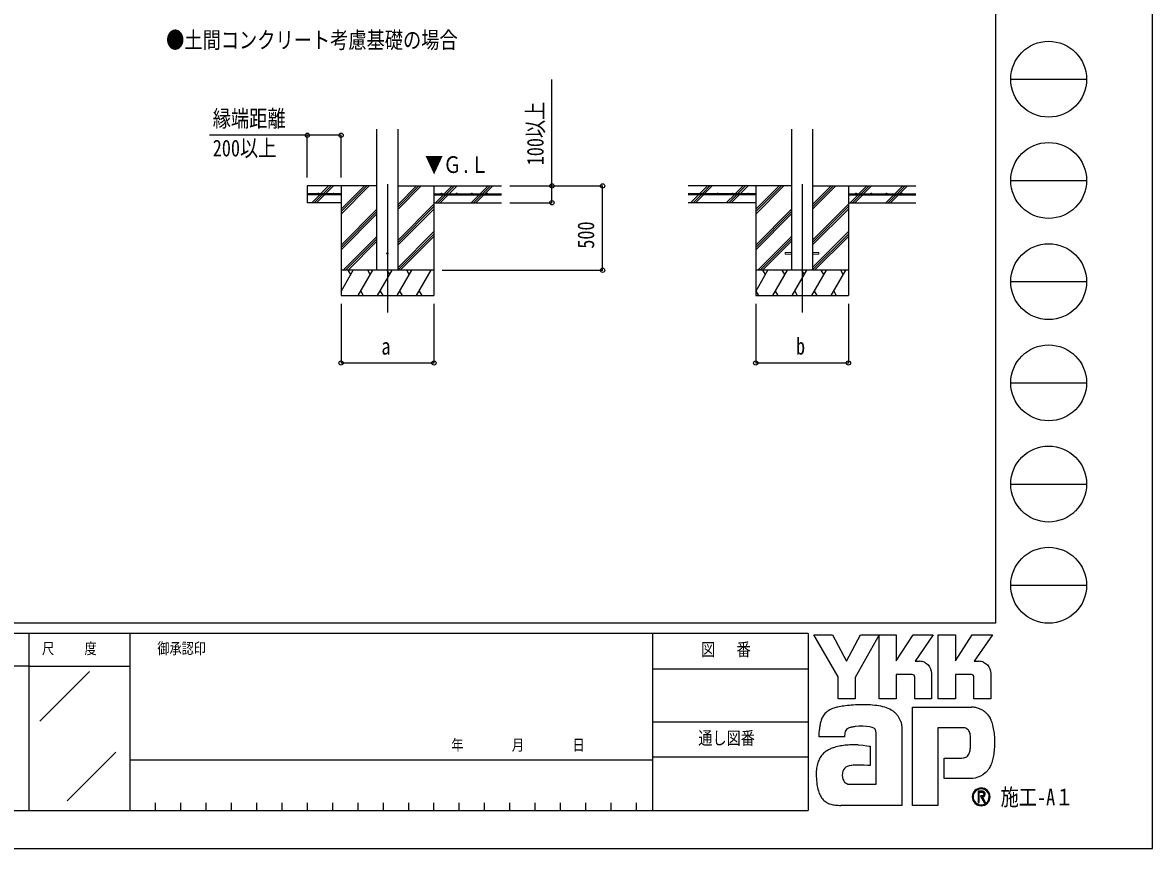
# Model space of a CAD drawing. Units: millimetres, scale not verified. Extents: x -12615 to 12615, y -8910 to 8910.
# Drawn here: x 5919 to 12615, y -8910 to -4014 of the extents above; entities that cross this region are included whole.
import ezdxf
from ezdxf.enums import TextEntityAlignment as Align

# ---------------------------------------------------------------- set-up
doc = ezdxf.new("R2010")
doc.units = ezdxf.units.MM
doc.header["$LTSCALE"] = 40
for name, color, linetype in [('0-2_USER1', 3, 'Continuous'), ('0-3_YKK_12', 2, 'Continuous'), ('0-5_YKK_A1', 4, 'Continuous'), ('0-6_YKK_D', 6, 'Continuous'), ('0-7_YKK_ZWAK', 7, 'Continuous')]:
    doc.layers.add(name, color=color, linetype=linetype)
doc.layers.add('0-4_YKK_13', color=4, linetype='Continuous', lineweight=18)
doc.styles.add('ＭＳ ゴシック', font='')
doc.styles.get('ＭＳ ゴシック').set_extended_font_data('MS Gothic')

msp = doc.modelspace()

# ---------------------------------------------------------------- linework, layer by layer
at = {"layer": '0-3_YKK_12'}
for p, q in [((8081.3, -4972.97), (8081.3, -5732.18)), ((10538.69, -4972.97), (10538.69, -5732.18))]:
    msp.add_line(p, q, dxfattribs=at)
at = {"layer": '0-4_YKK_13'}
for p, q in [((10438.69, -5377.68), (10438.69, -5386.68)), ((10438.69, -5377.68), (10476.19, -5377.68)), ((10438.69, -5386.68), (10476.19, -5386.68)), ((10601.19, -5377.68), (10638.69, -5377.68)), ((10601.19, -5386.68), (10638.69, -5386.68)), ((10638.69, -5377.68), (10638.69, -5386.68))]:
    msp.add_line(p, q, dxfattribs=at)
msp.add_circle((8081.3, -5382.18), 5, dxfattribs=at)
at = {"layer": '0-5_YKK_A1'}
for p, q in [((8018.8, -5482.18), (8018.8, -4646.83)), ((8143.8, -5482.18), (8143.8, -4646.83)), ((10476.19, -4645.83), (10476.19, -5482.18)), ((10601.19, -4645.83), (10601.19, -5482.18)), ((7685.27, -5029.68), (7732.77, -4982.18)), ((7699.41, -5029.68), (7746.91, -4982.18)), ((7713.55, -5029.68), (7761.05, -4982.18)), ((7806.3, -4982.18), (7806.3, -5632.18)), ((7806.3, -5149.06), (7973.19, -4982.18)), ((7806.3, -5134.92), (7959.04, -4982.18)), ((7806.3, -5120.78), (7944.9, -4982.18)), ((8143.8, -5119.93), (8281.55, -4982.18)), ((8143.8, -5105.79), (8267.41, -4982.18)), ((8143.8, -5091.65), (8253.27, -4982.18)), ((8143.8, -4982.18), (8756.3, -4982.18)), ((8356.3, -4982.18), (8356.3, -5632.18)), ((8417.9, -5029.68), (8465.4, -4982.18)), ((8432.04, -5029.68), (8479.54, -4982.18)), ((8446.18, -5029.68), (8493.69, -4982.18)), ((8630.03, -5029.68), (8677.53, -4982.18)), ((8644.17, -5029.68), (8691.68, -4982.18)), ((8658.32, -5029.68), (8705.82, -4982.18)), ((10476.19, -4982.18), (9863.69, -4982.18)), ((9930.52, -5029.68), (9978.03, -4982.18)), ((9949.52, -5024.83), (9992.17, -4982.18)), ((9958.81, -5029.68), (10006.31, -4982.18)), ((10142.66, -5029.68), (10190.16, -4982.18)), ((10156.8, -5029.68), (10204.3, -4982.18)), ((10170.94, -5029.68), (10218.44, -4982.18)), ((10263.69, -4982.18), (10263.69, -5632.18)), ((10263.69, -5149.06), (10430.57, -4982.18)), ((10263.69, -5134.92), (10416.43, -4982.18)), ((10263.69, -5120.78), (10402.29, -4982.18)), ((10601.19, -5119.93), (10738.94, -4982.18)), ((10601.19, -5105.79), (10724.8, -4982.18)), ((10601.19, -5091.65), (10710.66, -4982.18)), ((10601.19, -4982.18), (11213.69, -4982.18)), ((10813.69, -4982.18), (10813.69, -5632.18)), ((10875.29, -5029.68), (10922.79, -4982.18)), ((10889.43, -5029.68), (10936.93, -4982.18)), ((10903.57, -5029.68), (10951.07, -4982.18)), ((11087.42, -5029.68), (11134.92, -4982.18)), ((11101.56, -5029.68), (11149.06, -4982.18)), ((11115.71, -5029.68), (11163.21, -4982.18)), ((7806.3, -5029.68), (7606.3, -5029.68)), ((7806.3, -5034.68), (7606.3, -5034.68)), ((7806.3, -5082.18), (7606.3, -5082.18)), ((7634.17, -5080.78), (7680.27, -5034.68)), ((7646.91, -5082.18), (7694.41, -5034.68)), ((7661.05, -5082.18), (7708.55, -5034.68)), ((7806.3, -5029.68), (7806.3, -5034.68)), ((8356.3, -5029.68), (8756.3, -5029.68)), ((8356.3, -5029.68), (8356.3, -5034.68)), ((8356.3, -5034.68), (8756.3, -5034.68)), ((8356.3, -5082.18), (8756.3, -5082.18)), ((8365.4, -5082.18), (8412.9, -5034.68)), ((8379.54, -5082.18), (8427.04, -5034.68)), ((8393.68, -5082.18), (8441.18, -5034.68)), ((8577.53, -5082.18), (8625.03, -5034.68)), ((8591.67, -5082.18), (8639.17, -5034.68)), ((8605.82, -5082.18), (8653.32, -5034.68)), ((10263.69, -5029.68), (9863.69, -5029.68)), ((10263.69, -5034.68), (9863.69, -5034.68)), ((10263.69, -5082.18), (9863.69, -5082.18)), ((9878.02, -5082.18), (9925.52, -5034.68)), ((9892.17, -5082.18), (9939.67, -5034.68)), ((9906.31, -5082.18), (9953.81, -5034.68)), ((9944.67, -5029.68), (9946.33, -5028.02)), ((10091.56, -5080.78), (10137.66, -5034.68)), ((10104.3, -5082.18), (10151.8, -5034.68)), ((10118.44, -5082.18), (10165.94, -5034.68)), ((10263.69, -5029.68), (10263.69, -5034.68)), ((10813.69, -5029.68), (11213.69, -5029.68)), ((10813.69, -5029.68), (10813.69, -5034.68)), ((10813.69, -5034.68), (11213.69, -5034.68)), ((10813.69, -5082.18), (11213.69, -5082.18)), ((10822.79, -5082.18), (10870.29, -5034.68)), ((10836.93, -5082.18), (10884.43, -5034.68)), ((10851.07, -5082.18), (10898.57, -5034.68)), ((11034.92, -5082.18), (11082.42, -5034.68)), ((11049.06, -5082.18), (11096.56, -5034.68)), ((11063.21, -5082.18), (11110.71, -5034.68)), ((7806.3, -5332.91), (8018.8, -5120.41)), ((7806.3, -5347.05), (8018.8, -5134.55)), ((7806.3, -5361.19), (8018.8, -5148.7)), ((8143.8, -5303.78), (8356.3, -5091.28)), ((8143.8, -5317.92), (8356.3, -5105.42)), ((8143.8, -5332.06), (8356.3, -5119.56)), ((10263.69, -5332.91), (10476.19, -5120.41)), ((10263.69, -5347.05), (10476.19, -5134.55)), ((10263.69, -5361.19), (10476.19, -5148.7)), ((10601.19, -5303.78), (10813.69, -5091.28)), ((10601.19, -5317.92), (10813.69, -5105.42)), ((10601.19, -5332.06), (10813.69, -5119.56)), ((7819.16, -5482.18), (8018.8, -5282.54)), ((8143.8, -5465.91), (8356.3, -5253.41)), ((8143.8, -5480.05), (8356.3, -5267.55)), ((8155.81, -5482.18), (8356.3, -5281.69)), ((10276.55, -5482.18), (10476.19, -5282.54)), ((10601.19, -5465.91), (10813.69, -5253.41)), ((10601.19, -5480.05), (10813.69, -5267.55)), ((10613.2, -5482.18), (10813.69, -5281.69)), ((7833.3, -5482.18), (8018.8, -5296.68)), ((7847.45, -5482.18), (8018.8, -5310.83)), ((10290.69, -5482.18), (10476.19, -5296.68)), ((10304.84, -5482.18), (10476.19, -5310.83)), ((8356.3, -5482.18), (7806.3, -5482.18)), ((7806.3, -5607.63), (7878.73, -5482.18)), ((7863.73, -5508.17), (7848.73, -5482.18)), ((7907.6, -5632.18), (7994.2, -5482.18)), ((7979.2, -5508.16), (7964.2, -5482.18)), ((8023.07, -5632.18), (8109.67, -5482.18)), ((8094.67, -5508.17), (8079.67, -5482.18)), ((8138.54, -5632.18), (8225.14, -5482.18)), ((8210.14, -5508.17), (8195.14, -5482.18)), ((8254.01, -5632.18), (8340.61, -5482.18)), ((8310.61, -5482.18), (8310.61, -5482.18)), ((10813.69, -5482.18), (10263.69, -5482.18)), ((10263.69, -5607.63), (10336.12, -5482.18)), ((10321.12, -5508.17), (10306.12, -5482.18)), ((10364.99, -5632.18), (10451.59, -5482.18)), ((10436.59, -5508.16), (10421.59, -5482.18)), ((10480.46, -5632.18), (10567.06, -5482.18)), ((10552.06, -5508.17), (10537.06, -5482.18)), ((10595.93, -5632.18), (10682.53, -5482.18)), ((10667.53, -5508.17), (10652.53, -5482.18)), ((10711.4, -5632.18), (10798, -5482.18)), ((10783, -5508.16), (10768, -5482.18)), ((7922.6, -5606.2), (7937.6, -5632.18)), ((8038.07, -5606.2), (8053.07, -5632.18)), ((8153.54, -5606.2), (8168.54, -5632.18)), ((8269.01, -5606.2), (8284.01, -5632.18)), ((10264.52, -5606.2), (10279.52, -5632.18)), ((10379.99, -5606.2), (10394.99, -5632.18)), ((10495.46, -5606.2), (10510.46, -5632.18)), ((10610.93, -5606.2), (10625.93, -5632.18)), ((10726.4, -5606.2), (10741.4, -5632.18)), ((7806.3, -5632.18), (8356.3, -5632.18)), ((10263.69, -5632.18), (10813.69, -5632.18))]:
    msp.add_line(p, q, dxfattribs=at)
msp.add_lwpolyline([(8018.8, -4982.18), (7606.3, -4982.18), (7606.3, -5082.18)], dxfattribs=at)
for centre in [(7671.3, -5027.18), (7761.3, -5027.18), (8401.3, -5027.18), (8491.3, -5027.18), (8581.3, -5027.18), (8671.3, -5027.18), (9948.69, -5027.18), (10038.69, -5027.18), (10128.69, -5027.18), (10218.69, -5027.18), (10858.69, -5027.18), (10948.69, -5027.18), (11038.69, -5027.18), (11128.69, -5027.18)]:
    msp.add_circle(centre, 2.5, dxfattribs=at)
at = {"layer": '0-6_YKK_D'}
for p, q in [((7606.3, -4932.18), (7606.3, -4681.18)), ((7806.3, -4932.18), (7806.3, -4681.18)), ((8806.3, -4982.18), (9357.3, -4982.18)), ((8806.3, -4982.18), (9057.3, -4982.18)), ((9356.3, -5482.18), (9356.3, -4982.18)), ((8806.3, -5082.18), (9057.3, -5082.18)), ((8406.3, -5482.18), (9357.3, -5482.18)), ((7806.3, -5682.18), (7806.3, -6033.18)), ((8356.3, -5682.18), (8356.3, -6033.18)), ((10263.69, -5682.18), (10263.69, -6033.18)), ((10813.69, -5682.18), (10813.69, -6033.18)), ((7806.3, -6032.18), (8356.3, -6032.18)), ((10263.69, -6032.18), (10813.69, -6032.18))]:
    msp.add_line(p, q, dxfattribs=at)
for points in [[(9056.3, -5082.18), (9056.3, -4982.18), (9056.3, -4350.58)], [(7806.3, -4682.18), (7606.3, -4682.18), (7025.7, -4682.18)]]:
    msp.add_lwpolyline(points, dxfattribs=at)
for centre in [(7606.3, -4682.18), (7806.3, -4682.18), (9056.3, -4982.18), (9356.3, -4982.18), (9056.3, -5082.18), (9356.3, -5482.18), (7806.3, -6032.18), (8356.3, -6032.18), (10263.69, -6032.18), (10813.69, -6032.18)]:
    msp.add_circle(centre, 12.75, dxfattribs=at)
at = {"layer": '0-7_YKK_ZWAK'}
for p, q in [((11685.06, 8325), (11685.06, -7575)), ((11775.06, -4350), (12225.06, -4350)), ((11775.06, -4950), (12225.06, -4950)), ((11775.06, -5550), (12225.06, -5550)), ((11775.06, -6150), (12225.06, -6150)), ((11775.06, -6750), (12225.06, -6750)), ((11775.06, -7350), (12225.06, -7350)), ((11685.06, -7575), (-11714.94, -7575)), ((5955.06, -7635), (5955.06, -8685)), ((6555.06, -7635), (5955.06, -7635)), ((9652.56, -7635), (6555.06, -7635)), ((6555.06, -7635), (6555.06, -8685)), ((9652.56, -7635), (9652.56, -8685)), ((10575.06, -7635), (9652.56, -7635)), ((10575.06, -7635), (10575.06, -8685)), ((5955.06, -7830), (3885.06, -7830)), ((5955.06, -7830), (6555.06, -7830)), ((6021.31, -8154.87), (6315.11, -7861.08)), ((9652.56, -7845), (10575.06, -7845)), ((9652.56, -8160), (10575.06, -8160)), ((6182.02, -8627.97), (6470.68, -8339.3)), ((10575.06, -8370), (9652.56, -8370)), ((6555.06, -8385), (9652.56, -8385)), ((3885.06, -8685), (5955.06, -8685)), ((5955.06, -8685), (6555.06, -8685)), ((6555.06, -8685), (9652.56, -8685)), ((6705.06, -8640), (6705.06, -8685)), ((6855.06, -8640), (6855.06, -8685)), ((7005.06, -8640), (7005.06, -8685)), ((7155.06, -8640), (7155.06, -8685)), ((7305.06, -8640), (7305.06, -8685)), ((7455.06, -8640), (7455.06, -8685)), ((7605.06, -8640), (7605.06, -8685)), ((7755.06, -8640), (7755.06, -8685)), ((7905.06, -8640), (7905.06, -8685)), ((8055.06, -8640), (8055.06, -8685)), ((8205.06, -8640), (8205.06, -8685)), ((8355.06, -8640), (8355.06, -8685)), ((8505.06, -8640), (8505.06, -8685)), ((8655.06, -8640), (8655.06, -8685)), ((8805.06, -8640), (8805.06, -8685)), ((8955.06, -8640), (8955.06, -8685)), ((9105.06, -8640), (9105.06, -8685)), ((9255.06, -8640), (9255.06, -8685)), ((9405.06, -8640), (9405.06, -8685)), ((9555.06, -8640), (9555.06, -8685)), ((9652.56, -8685), (10575.06, -8685)), ((11600.02, -8651.94), (11600.02, -8651.94))]:
    msp.add_line(p, q, dxfattribs=at)
for points in [[(-12615, -8910), (12615, -8910), (12615, 8910), (-12615, 8910)], [(10608.06, -7644), (10718.49, -7644), (10801.41, -7800.3), (10884.12, -7644), (10994.63, -7644), (10853.01, -7895.97), (10853.01, -8022.4), (10752.29, -8022.4), (10752.29, -7892.57)]]:
    msp.add_lwpolyline(points, close=True, dxfattribs=at)
for points in [[(5955.06, -7635), (3885.06, -7635), (3885.06, -8685)], [(11191.64, -7879.83), (11096.31, -7879.83), (11096.31, -8022.29), (10994.74, -8022.29), (10994.74, -7644), (11096.31, -7644), (11096.31, -7798.75), (11196.21, -7644), (11315.52, -7644), (11208.48, -7800.64), (11212.27, -7800.64), (11216.46, -7800.64), (11220.76, -7800.64), (11224.9, -7800.64), (11228.6, -7800.64), (11231.58, -7800.64), (11233.57, -7800.64), (11234.3, -7800.64)], [(11542.53, -7879.83), (11447.31, -7879.83), (11447.31, -8022.4), (11345.69, -8022.4), (11345.69, -7644), (11447.31, -7644), (11447.31, -7798.75), (11547.1, -7644), (11666.41, -7644), (11559.37, -7800.64), (11563.2, -7800.64), (11567.41, -7800.64), (11571.71, -7800.64), (11575.84, -7800.64), (11579.52, -7800.64), (11582.49, -7800.64), (11584.47, -7800.64), (11585.19, -7800.64)], [(11263.52, -7806.64), (11275.65, -7813.57), (11285.92, -7822.6), (11294.18, -7833.36), (11300.27, -7845.45), (11304.03, -7858.49), (11305.32, -7872.11), (11305.32, -8022.65), (11206.23, -8022.65), (11206.23, -7894.23)], [(11614.45, -7806.64), (11626.61, -7813.57), (11636.92, -7822.6), (11645.22, -7833.36), (11651.35, -7845.45), (11655.14, -7858.49), (11656.44, -7872.11), (11656.44, -8022.4), (11557.12, -8022.4), (11557.12, -7894.23)], [(11486.61, -8194.52), (11343.58, -8194.52), (11343.58, -8655), (11193.69, -8655), (11193.69, -8072.37), (11542.06, -8072.37)], [(11123.13, -8157.5), (11127.38, -8174.71), (11129.79, -8193.13), (11130.55, -8212.76), (11130.55, -8655), (10768.66, -8655)], [(11636.14, -8113.54), (11645.92, -8125.87), (11653.24, -8137.83), (11658.35, -8148.65)], [(10814.39, -8196.93), (10807.42, -8200.86), (10801.98, -8205.65), (10797.86, -8211.25), (10794.88, -8217.59), (10792.82, -8224.59), (10791.48, -8232.21), (10790.67, -8240.37), (10790.19, -8249), (10640.23, -8249.37), (10640.67, -8228.86), (10641.5, -8205.82)], [(10871.84, -8296.58), (10900.22, -8298.46), (10922.53, -8300.96), (10937.13, -8303.3), (10942.36, -8304.7), (10942.36, -8419.42), (10925.77, -8417.67), (10907.57, -8416.68), (10888.94, -8416.3), (10871.06, -8416.36), (10855.1, -8416.69), (10842.25, -8417.13), (10833.68, -8417.51), (10830.56, -8417.68), (10817.59, -8420.05), (10806.4, -8423.76), (10797.01, -8428.84), (10789.4, -8435.31), (10783.58, -8443.19), (10779.55, -8452.51), (10777.31, -8463.3), (10776.86, -8475.57), (10778.29, -8489.07), (10781.15, -8500.22), (10785.28, -8509.25), (10790.48, -8516.37), (10796.58, -8521.78), (10803.4, -8525.72), (10810.76, -8528.37), (10818.48, -8529.97), (10977.79, -8529.97), (10977.79, -8235.22), (10977.83, -8229.38), (10977.53, -8223.66), (10976.78, -8218.16), (10975.5, -8212.94), (10973.59, -8208.07), (10970.96, -8203.64), (10967.51, -8199.72), (10963.16, -8196.37)], [(10963.16, -8196.37), (10953.82, -8192.71), (10938.88, -8189.6), (10919.82, -8187.31), (10898.12, -8186.08), (10875.25, -8186.18), (10852.69, -8187.85)], [(11537.48, -8282.99), (11537.29, -8263.9), (11536.38, -8246.69), (11534.23, -8231.59), (11530.31, -8218.78)], [(11623.69, -8462.91), (11609.85, -8473.67), (11595.43, -8482.13), (11580.55, -8488.44), (11565.3, -8492.76), (11549.8, -8495.23), (11534.16, -8496.03), (11380.08, -8496.03), (11380.08, -8374.99), (11466.96, -8374.99), (11482.98, -8374.77), (11497.07, -8373.4), (11509.16, -8369.86)], [(11623.82, -8587.79), (11623.75, -8586.03), (11623.53, -8584.34), (11623.16, -8582.71), (11622.66, -8581.16), (11622.01, -8579.69), (11621.22, -8578.31), (11620.3, -8577.02), (11619.24, -8575.84), (11617.85, -8574.61), (11616.31, -8573.54), (11614.62, -8572.63), (11612.79, -8571.88), (11610.84, -8571.29), (11608.75, -8570.87), (11606.55, -8570.61), (11604.23, -8570.53), (11581.5, -8570.53), (11581.5, -8637.42), (11588.37, -8637.42), (11588.37, -8577.35), (11604.23, -8577.35), (11605.87, -8577.41), (11607.41, -8577.57), (11608.85, -8577.83), (11610.19, -8578.2), (11611.42, -8578.67), (11612.53, -8579.24), (11613.52, -8579.9), (11614.4, -8580.67)], [(11617.08, -8587.79), (11616.66, -8591.01), (11615.51, -8593.54), (11613.78, -8595.47), (11611.64, -8596.87), (11609.23, -8597.83), (11606.71, -8598.42), (11604.25, -8598.72), (11601.99, -8598.8), (11596.03, -8598.8), (11599.04, -8603.91), (11618.68, -8637.65), (11626.54, -8637.65), (11607.6, -8605.17), (11609.37, -8604.82), (11611.07, -8604.37), (11612.67, -8603.83), (11614.19, -8603.2), (11615.6, -8602.47), (11616.92, -8601.65), (11618.14, -8600.73), (11619.24, -8599.73)]]:
    msp.add_lwpolyline(points, dxfattribs=at)
for centre in [(12000.06, -4350), (12000.06, -4950), (12000.06, -5550), (12000.06, -6150), (12000.06, -6750), (12000.06, -7350)]:
    msp.add_circle(centre, 225, dxfattribs=at)
for centre, radius, start, end in [((11234.45, -7875.57), 74.93, 78.26798, 90.11215), ((11235.52, -7870.11), 69.37, 66.19963, 78.22058), ((11585.34, -7875.7), 75.07, 78.27851, 90.10826), ((11586.37, -7870.44), 69.7, 66.2483, 78.23226), ((11192.17, -7893.88), 14.06, 358.57817, 92.1683), ((11543.13, -7893.81), 14, 358.29941, 92.43455), ((10754.79, -8184.02), 108.55, 122.60463, 137.83438), ((10769.15, -8207.24), 135.84, 108.37421, 122.42809), ((10791.88, -8288.08), 219.75, 100.93159, 107.35499), ((10866.16, -8648.45), 587.69, 97.86054, 101.37938), ((10901.03, -8890.74), 832.48, 94.90201, 97.9576), ((10903.41, -8910.14), 852, 91.6169, 94.94971), ((10900.11, -8772.18), 714.01, 87.51794, 91.66439), ((10909.38, -8573.33), 514.94, 81.92631, 87.59083), ((10936.76, -8385.69), 325.32, 73.67137, 82.05943), ((10977.38, -8249.75), 183.45, 60.60528, 73.9085), ((10994.01, -8216.59), 146.41, 52.17347, 59.90542), ((11008.88, -8197.34), 122.08, 43.55042, 52.14561), ((11536.36, -8232.64), 160.37, 78.73198, 87.96551), ((11541.07, -8208.59), 135.87, 69.03034, 78.69541), ((11545.45, -8196.9), 123.38, 59.39484, 68.9885), ((11547.48, -8193.34), 119.28, 50.3012, 59.3616), ((11546.74, -8194.18), 120.4, 42.05209, 50.28551), ((10821.12, -8207.6), 179.04, 163.48385, 171.57982), ((10774.82, -8193.86), 130.74, 152.2125, 163.4865), ((10754.81, -8183.52), 108.22, 138.03852, 152.12015), ((11017.07, -8189.43), 110.69, 34.48659, 43.50182), ((11017.13, -8189.26), 110.55, 25.58915, 34.43128), ((11007.29, -8193.87), 121.41, 17.43089, 25.54591), ((11487.28, -8228.44), 188.76, 14.76267, 25.00486), ((10913.41, -8221.38), 272.36, 171.55622, 176.72493), ((10853.97, -8290.89), 101.95, 102.4979, 112.84632), ((10873.7, -8375.98), 189.3, 96.37207, 102.75341), ((11487.42, -8268.03), 73.52, 77.94572, 90.63794), ((11493.81, -8238.05), 42.86, 60.20991, 77.92418), ((11497.96, -8230.26), 34.04, 39.8078, 59.75378), ((11492.14, -8234.71), 41.37, 22.65544, 39.38165), ((11371.51, -8259.99), 308.76, 7.9139, 14.95041), ((11255.87, -8276.8), 425.61, 2.54376, 8.01251), ((10821.07, -8614.84), 316.93, 99.87193, 106.59825), ((10837.93, -8709.82), 413.39, 94.78469, 99.91711), ((10846.14, -8804.31), 508.24, 90.80099, 94.81812), ((10847.39, -8874.68), 578.61, 87.57779, 90.82714), ((11196.61, -8284.73), 340.88, 355.2339, 0.29193), ((11208.51, -8281.51), 473.02, 352.8937, 357.82206), ((11189.59, -8280.29), 491.98, 357.76419, 2.60674), ((10754.78, -8438.01), 127.65, 142.04688, 153.80771), ((10750.42, -8434.88), 122.29, 130.60221, 141.94427), ((10757.63, -8443.54), 133.55, 120.60724, 130.53081), ((10771.85, -8467.72), 161.6, 112.58838, 120.58162), ((10790.98, -8513.7), 211.4, 106.61303, 112.59024), ((11495.16, -8338.28), 34.54, 293.91672, 314.09376), ((11490.45, -8334.13), 40.8, 314.78099, 333.92928), ((11460.15, -8319.42), 74.48, 334.00676, 347.34989), ((11377.49, -8300.27), 159.33, 347.14308, 355.40008), ((11307.45, -8294.38), 373.25, 347.15166, 352.97565), ((10826.95, -8462.09), 204.02, 164.97537, 174.56739), ((10777.37, -8448.87), 152.71, 153.89178, 164.94341), ((11506.24, -8334.86), 173.92, 318.67367, 325.29112), ((11551.08, -8368.28), 118.04, 326.23251, 339.61931), ((11440.22, -8325.35), 236.92, 339.22498, 347.31457), ((10914.4, -8470.46), 291.87, 174.55588, 182.47272), ((11077.49, -8467.89), 454.94, 181.90948, 187.89042), ((11523.69, -8350.16), 150.71, 311.57033, 318.66243), ((10886.08, -8494.82), 261.65, 187.80471, 196.36971), ((10785.01, -8524.67), 156.26, 196.3102, 208.20993), ((11600.11, -8604.57), 52.92, 90.09157, 179.92363), ((11599.77, -8604.4), 47.06, 134.8007, 180.12175), ((11599.91, -8604.13), 46.97, 89.86602, 135.149), ((11600.1, -8604.47), 52.82, 44.93442, 90.08536), ((11600.12, -8604.49), 47.33, 45.03108, 90.11509), ((11600.15, -8604.5), 47.31, 0.00643, 45.07115), ((11600.52, -8604.31), 52.41, 359.78949, 45.13288), ((10741.01, -8548.09), 106.41, 208.29777, 223.35561), ((10731.08, -8556.83), 93.2, 223.64205, 239.63663), ((10739.32, -8541.84), 110.3, 239.8785, 253.65355), ((11599.78, -8604.63), 52.6, 179.86065, 225.14399), ((11599.58, -8604.7), 46.87, 179.75513, 225.29722), ((11599.93, -8605.12), 46.82, 224.62822, 270.10973), ((11599.95, -8604.42), 47.52, 270.09072, 359.90926), ((11607.02, -8587.51), 10.06, 358.3894, 42.86139), ((11607.22, -8588.27), 16.6, 316.37674, 1.6565), ((11600.39, -8604.71), 52.54, 314.92572, 0.23508), ((10754.4, -8490.03), 164.26, 253.69102, 263.74909), ((10767.18, -8376.29), 278.71, 263.68487, 270.30455), ((11600.03, -8604.63), 52.77, 224.94536, 269.98445), ((11600.03, -8604.37), 53.04, 269.98802, 314.93777)]:
    msp.add_arc(centre, radius, start, end, dxfattribs=at)

# ---------------------------------------------------------------- texts
at = {"layer": '0-2_USER1', "style": 'ＭＳ ゴシック', "width": 0.8}
msp.add_text('●土間コンクリート考慮基礎の場合', height=98.97, dxfattribs=at).set_placement((6769.48, -4196.36), align=Align.BOTTOM_LEFT)
at = {"layer": '0-5_YKK_A1', "style": 'ＭＳ ゴシック', "width": 0.8}
msp.add_text('▼Ｇ.Ｌ', height=98.97, dxfattribs=at).set_placement((8303.7, -4935.23), align=Align.BOTTOM_LEFT)
at = {"layer": '0-6_YKK_D', "style": 'ＭＳ ゴシック', "width": 0.8}
for s, p in [('縁端距離', (7045.7, -4662.18)), ('200以上', (7045.7, -4837.18)), ('b', (10502.69, -6012.18)), ('a', (8045.3, -6012.18))]:
    msp.add_text(s, height=98.97, dxfattribs=at).set_placement(p, align=Align.BOTTOM_LEFT)
for s, p in [('100以上', (9036.3, -4860.18)), ('500', (9336.3, -5354.58))]:
    msp.add_text(s, height=98.97, rotation=90, dxfattribs=at).set_placement(p, align=Align.BOTTOM_LEFT)
at = {"layer": '0-7_YKK_ZWAK', "style": 'ＭＳ ゴシック', "width": 0.8}
for s, height, p in [('尺     度', 65.98, (6034.26, -7777.5)), ('御承認印', 65.98, (6717.41, -7777.5)), ('図\u3000 番', 76.98, (9940.21, -7792.5)), ('通し図番', 76.98, (9923.41, -8317.5)), ('年        月        日', 65.98, (8459.72, -8349.64)), ('施工-A１', 98.97, (11715.06, -8685))]:
    msp.add_text(s, height=height, dxfattribs=at).set_placement(p, align=Align.BOTTOM_LEFT)

doc.saveas('drawing.dxf')
